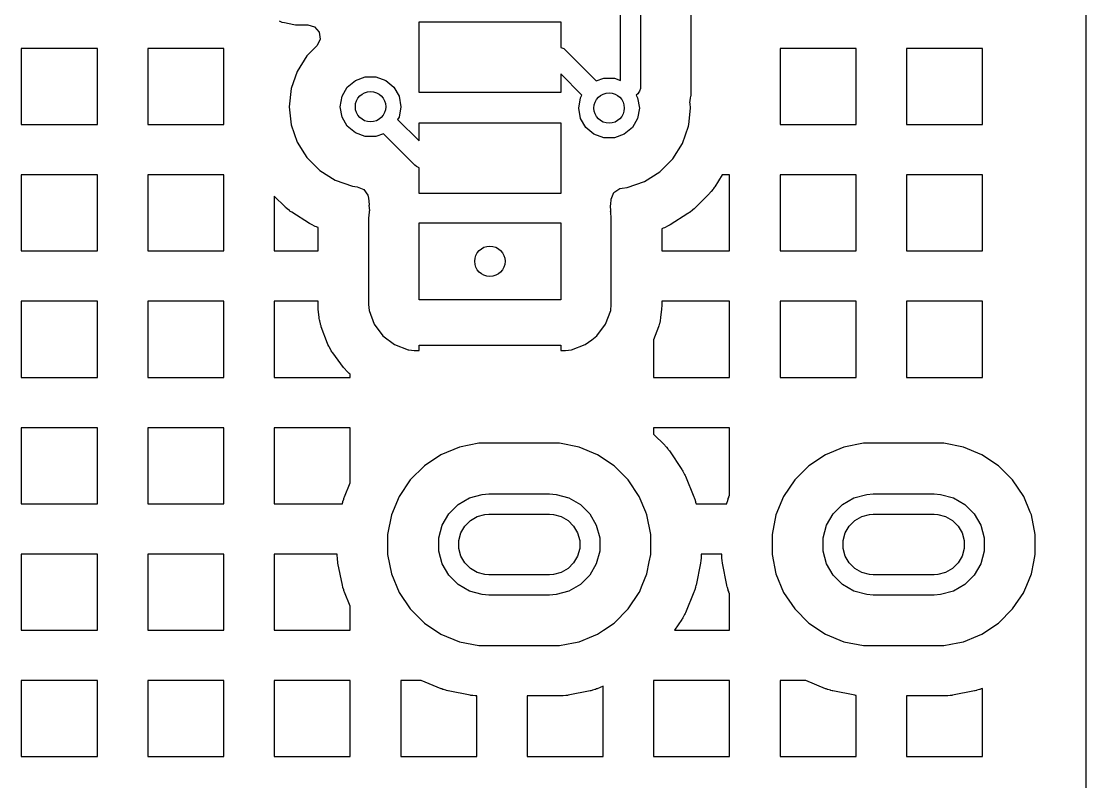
# Model space of a CAD drawing. Extents: x 2.49 to 8.57, y -5.87 to -1.87.
# Drawn here: x 8.1558 to 8.5701, y -3.8389 to -3.5429 of the extents above; entities that cross this region are included whole.
import ezdxf

# ---------------------------------------------------------------- set-up
doc = ezdxf.new("R2010")
doc.units = 0
doc.header["$MEASUREMENT"] = 0
doc.layers.add('BLACK', color=7, linetype='CONTINUOUS')

msp = doc.modelspace()

# ---------------------------------------------------------------- linework, layer by layer
at = {"layer": 'BLACK', "linetype": 'CONTINUOUS'}
for p, q in [((8.57006, -2.62723), (8.57006, -5.33301)), ((8.39685, -3.0601), (8.39685, -3.56832)), ((8.38898, -3.56588), (8.38898, -3.06173)), ((8.41656, -3.56521), (8.41656, -3.53386)), ((8.2562, -3.54273), (8.25726, -3.54317)), ((8.25726, -3.54317), (8.25726, -3.54317)), ((8.25726, -3.54317), (8.25726, -3.54317)), ((8.25726, -3.54317), (8.25831, -3.54338)), ((8.25831, -3.54338), (8.25831, -3.54338)), ((8.25831, -3.54338), (8.25832, -3.54338)), ((8.25832, -3.54338), (8.26187, -3.54408)), ((8.26187, -3.54408), (8.26258, -3.54423)), ((8.26258, -3.54423), (8.26258, -3.54423)), ((8.26258, -3.54423), (8.26729, -3.54423)), ((8.26729, -3.54423), (8.26993, -3.545)), ((8.26993, -3.545), (8.27174, -3.54708)), ((8.31063, -3.57058), (8.31063, -3.54303)), ((8.31063, -3.54303), (8.36575, -3.54303)), ((8.36575, -3.54303), (8.36575, -3.55305)), ((8.27213, -3.5498), (8.27098, -3.55231)), ((8.27174, -3.54708), (8.27213, -3.5498)), ((8.18544, -3.55347), (8.15583, -3.55347)), ((8.15583, -3.55347), (8.15583, -3.58307)), ((8.18544, -3.58307), (8.18544, -3.55347)), ((8.23465, -3.55347), (8.20505, -3.55347)), ((8.20505, -3.55347), (8.20505, -3.58307)), ((8.23465, -3.58307), (8.23465, -3.55347)), ((8.27075, -3.55256), (8.26695, -3.55636)), ((8.27098, -3.55231), (8.27075, -3.55256)), ((8.36575, -3.55305), (8.36691, -3.55353)), ((8.36691, -3.55353), (8.36751, -3.55402)), ((8.36751, -3.55402), (8.37959, -3.5661)), ((8.48071, -3.55347), (8.45111, -3.55347)), ((8.45111, -3.55347), (8.45111, -3.58307)), ((8.48071, -3.58307), (8.48071, -3.55347)), ((8.52993, -3.55347), (8.50032, -3.55347)), ((8.50032, -3.55347), (8.50032, -3.58307)), ((8.52993, -3.58307), (8.52993, -3.55347)), ((8.26695, -3.55636), (8.26317, -3.56237)), ((8.26317, -3.56237), (8.26082, -3.56908)), ((8.2827, -3.56854), (8.28584, -3.56591)), ((8.28584, -3.56591), (8.28969, -3.5645)), ((8.28969, -3.5645), (8.29379, -3.5645)), ((8.29379, -3.5645), (8.29765, -3.56591)), ((8.29765, -3.56591), (8.30079, -3.56854)), ((8.37403, -3.57167), (8.36575, -3.56339)), ((8.36575, -3.56339), (8.36575, -3.57058)), ((8.37959, -3.5661), (8.38253, -3.56503)), ((8.38253, -3.56503), (8.38663, -3.56503)), ((8.38663, -3.56503), (8.38898, -3.56588)), ((8.41656, -3.57144), (8.41656, -3.56521)), ((8.26082, -3.56908), (8.26003, -3.57613)), ((8.26082, -3.56908), (8.26082, -3.56908)), ((8.28064, -3.57209), (8.2827, -3.56854)), ((8.30079, -3.56854), (8.30284, -3.57209)), ((8.36575, -3.57058), (8.31063, -3.57058)), ((8.39619, -3.57051), (8.3957, -3.57111)), ((8.39636, -3.57009), (8.39619, -3.57051)), ((8.39677, -3.56909), (8.39636, -3.57009)), ((8.39685, -3.56832), (8.39677, -3.56909)), ((8.27993, -3.57613), (8.28064, -3.57209)), ((8.30284, -3.57209), (8.30355, -3.57613)), ((8.37277, -3.57666), (8.37348, -3.57262)), ((8.37348, -3.57262), (8.37403, -3.57167)), ((8.3957, -3.57111), (8.39513, -3.57167)), ((8.39513, -3.57167), (8.39568, -3.57262)), ((8.39568, -3.57262), (8.39639, -3.57666)), ((8.41606, -3.57459), (8.4162, -3.57278)), ((8.4161, -3.57494), (8.41606, -3.57459)), ((8.4162, -3.57278), (8.4164, -3.572)), ((8.4164, -3.572), (8.41648, -3.57171)), ((8.41648, -3.57171), (8.41656, -3.57144)), ((8.26003, -3.57613), (8.26003, -3.57613)), ((8.26003, -3.57613), (8.26082, -3.58319)), ((8.28064, -3.58017), (8.27993, -3.57613)), ((8.30355, -3.57613), (8.30284, -3.58017)), ((8.37348, -3.5807), (8.37277, -3.57666)), ((8.39639, -3.57666), (8.39568, -3.5807)), ((8.41557, -3.58307), (8.41629, -3.57666)), ((8.41629, -3.57666), (8.4161, -3.57494)), ((8.41629, -3.57666), (8.41629, -3.57666)), ((8.2827, -3.58373), (8.28064, -3.58017)), ((8.30284, -3.58017), (8.3023, -3.58112)), ((8.3023, -3.58112), (8.31063, -3.58945)), ((8.31063, -3.58945), (8.31063, -3.5824)), ((8.31063, -3.5824), (8.36575, -3.5824)), ((8.36575, -3.5824), (8.36575, -3.60995)), ((8.37553, -3.58425), (8.37348, -3.5807)), ((8.39568, -3.5807), (8.39363, -3.58425)), ((8.15583, -3.58307), (8.18544, -3.58307)), ((8.20505, -3.58307), (8.23465, -3.58307)), ((8.26082, -3.58319), (8.26082, -3.58319)), ((8.26082, -3.58319), (8.26317, -3.58989)), ((8.28584, -3.58636), (8.2827, -3.58373)), ((8.28969, -3.58777), (8.28584, -3.58636)), ((8.29674, -3.58669), (8.29379, -3.58777)), ((8.309, -3.59896), (8.29674, -3.58669)), ((8.37867, -3.58689), (8.37553, -3.58425)), ((8.38253, -3.58829), (8.37867, -3.58689)), ((8.39048, -3.58689), (8.38663, -3.58829)), ((8.39363, -3.58425), (8.39048, -3.58689)), ((8.41315, -3.59042), (8.4155, -3.58371)), ((8.4155, -3.58371), (8.41557, -3.58307)), ((8.45111, -3.58307), (8.48071, -3.58307)), ((8.50032, -3.58307), (8.52993, -3.58307)), ((8.26317, -3.58989), (8.26607, -3.5945)), ((8.29379, -3.58777), (8.28969, -3.58777)), ((8.38663, -3.58829), (8.38253, -3.58829)), ((8.40937, -3.59643), (8.41315, -3.59042)), ((8.26607, -3.5945), (8.26695, -3.59591)), ((8.26695, -3.59591), (8.27197, -3.60093)), ((8.3096, -3.59945), (8.309, -3.59896)), ((8.30983, -3.59955), (8.3096, -3.59945)), ((8.31063, -3.59988), (8.30983, -3.59955)), ((8.40435, -3.60145), (8.40937, -3.59643)), ((8.18544, -3.60268), (8.15583, -3.60268)), ((8.15583, -3.60268), (8.15583, -3.63228)), ((8.18544, -3.63228), (8.18544, -3.60268)), ((8.23465, -3.60268), (8.20505, -3.60268)), ((8.20505, -3.60268), (8.20505, -3.63228)), ((8.23465, -3.63228), (8.23465, -3.60268)), ((8.27197, -3.60093), (8.27798, -3.60471)), ((8.31063, -3.60995), (8.31063, -3.59988)), ((8.39834, -3.60523), (8.40435, -3.60145)), ((8.42861, -3.60268), (8.42568, -3.60733)), ((8.4315, -3.60268), (8.42861, -3.60268)), ((8.4315, -3.63228), (8.4315, -3.60268)), ((8.48071, -3.60268), (8.45111, -3.60268)), ((8.45111, -3.60268), (8.45111, -3.63228)), ((8.48071, -3.63228), (8.48071, -3.60268)), ((8.52993, -3.60268), (8.50032, -3.60268)), ((8.50032, -3.60268), (8.50032, -3.63228)), ((8.52993, -3.63228), (8.52993, -3.60268)), ((8.27798, -3.60471), (8.28469, -3.60705)), ((8.28469, -3.60705), (8.2866, -3.60727)), ((8.2866, -3.60727), (8.28913, -3.60833)), ((8.38873, -3.60801), (8.38973, -3.60779)), ((8.38973, -3.60779), (8.39164, -3.60758)), ((8.39164, -3.60758), (8.39834, -3.60523)), ((8.42553, -3.60756), (8.42521, -3.60801)), ((8.42568, -3.60733), (8.42553, -3.60756)), ((8.25849, -3.61518), (8.25426, -3.61095)), ((8.25426, -3.61095), (8.25426, -3.63228)), ((8.28913, -3.60833), (8.29069, -3.6106)), ((8.29069, -3.6106), (8.2909, -3.61171)), ((8.2909, -3.61171), (8.29091, -3.61171)), ((8.29091, -3.61171), (8.29118, -3.61419)), ((8.36575, -3.60995), (8.31063, -3.60995)), ((8.38542, -3.61212), (8.38648, -3.60958)), ((8.38648, -3.60958), (8.38873, -3.60801)), ((8.42363, -3.60991), (8.41783, -3.61571)), ((8.42382, -3.60971), (8.42363, -3.60991)), ((8.42418, -3.6093), (8.42382, -3.60971)), ((8.42436, -3.60909), (8.42418, -3.6093)), ((8.42505, -3.60823), (8.42436, -3.60909)), ((8.42521, -3.60801), (8.42505, -3.60823)), ((8.25869, -3.61537), (8.25849, -3.61518)), ((8.25911, -3.61574), (8.25869, -3.61537)), ((8.25931, -3.61592), (8.25911, -3.61574)), ((8.26017, -3.6166), (8.25931, -3.61592)), ((8.29125, -3.61448), (8.29113, -3.61451)), ((8.29113, -3.61451), (8.29129, -3.6167)), ((8.29118, -3.61419), (8.29125, -3.61448)), ((8.38509, -3.61463), (8.38513, -3.61448)), ((8.38525, -3.61682), (8.38509, -3.61463)), ((8.38513, -3.61448), (8.3852, -3.61419)), ((8.38513, -3.61448), (8.38513, -3.61448)), ((8.3852, -3.61419), (8.38542, -3.61212)), ((8.41763, -3.61589), (8.41722, -3.61626)), ((8.41783, -3.61571), (8.41763, -3.61589)), ((8.26039, -3.61677), (8.26017, -3.6166)), ((8.26084, -3.61709), (8.26039, -3.61677)), ((8.26107, -3.61724), (8.26084, -3.61709)), ((8.26802, -3.6216), (8.26107, -3.61724)), ((8.29118, -3.61714), (8.29093, -3.61949)), ((8.29093, -3.61949), (8.29093, -3.61949)), ((8.29093, -3.61949), (8.29093, -3.61949)), ((8.29093, -3.61949), (8.29093, -3.65318)), ((8.29125, -3.61684), (8.29118, -3.61714)), ((8.29129, -3.6167), (8.29125, -3.61684)), ((8.29125, -3.61684), (8.29125, -3.61684)), ((8.38513, -3.61684), (8.38525, -3.61682)), ((8.3852, -3.61714), (8.38513, -3.61684)), ((8.38545, -3.61949), (8.3852, -3.61714)), ((8.3852, -3.61714), (8.3852, -3.61714)), ((8.38545, -3.62365), (8.38545, -3.61949)), ((8.41525, -3.61776), (8.4083, -3.62213)), ((8.41548, -3.61761), (8.41525, -3.61776)), ((8.41593, -3.61729), (8.41548, -3.61761)), ((8.41615, -3.61713), (8.41593, -3.61729)), ((8.41701, -3.61644), (8.41615, -3.61713)), ((8.41722, -3.61626), (8.41701, -3.61644)), ((8.26825, -3.62174), (8.26802, -3.6216)), ((8.26874, -3.62201), (8.26825, -3.62174)), ((8.26898, -3.62213), (8.26874, -3.62201)), ((8.26997, -3.62261), (8.26898, -3.62213)), ((8.27022, -3.62272), (8.26997, -3.62261)), ((8.27073, -3.62293), (8.27022, -3.62272)), ((8.27099, -3.62303), (8.27073, -3.62293)), ((8.27132, -3.62315), (8.27099, -3.62303)), ((8.27132, -3.63228), (8.27132, -3.62315)), ((8.31063, -3.65129), (8.31063, -3.62137)), ((8.31063, -3.62137), (8.36575, -3.62137)), ((8.36575, -3.62137), (8.36575, -3.65129)), ((8.38545, -3.65318), (8.38545, -3.62365)), ((8.40533, -3.62356), (8.40506, -3.62365)), ((8.40506, -3.62365), (8.40506, -3.63228)), ((8.40559, -3.62346), (8.40533, -3.62356)), ((8.4061, -3.62325), (8.40559, -3.62346)), ((8.40635, -3.62314), (8.4061, -3.62325)), ((8.40734, -3.62266), (8.40635, -3.62314)), ((8.40759, -3.62253), (8.40734, -3.62266)), ((8.40807, -3.62226), (8.40759, -3.62253)), ((8.4083, -3.62213), (8.40807, -3.62226)), ((8.15583, -3.63228), (8.18544, -3.63228)), ((8.20505, -3.63228), (8.23465, -3.63228)), ((8.25426, -3.63228), (8.27132, -3.63228)), ((8.40506, -3.63228), (8.4315, -3.63228)), ((8.45111, -3.63228), (8.48071, -3.63228)), ((8.50032, -3.63228), (8.52993, -3.63228)), ((8.18544, -3.65189), (8.15583, -3.65189)), ((8.15583, -3.65189), (8.15583, -3.6815)), ((8.18544, -3.6815), (8.18544, -3.65189)), ((8.23465, -3.65189), (8.20505, -3.65189)), ((8.20505, -3.65189), (8.20505, -3.6815)), ((8.23465, -3.6815), (8.23465, -3.65189)), ((8.27132, -3.65189), (8.25426, -3.65189)), ((8.25426, -3.65189), (8.25426, -3.6815)), ((8.27132, -3.65344), (8.27132, -3.65189)), ((8.27132, -3.65357), (8.27132, -3.65344)), ((8.29093, -3.65318), (8.29093, -3.65318)), ((8.29093, -3.65318), (8.29118, -3.65552)), ((8.36575, -3.65129), (8.31063, -3.65129)), ((8.3852, -3.65552), (8.38545, -3.65318)), ((8.4315, -3.65189), (8.40506, -3.65189)), ((8.40506, -3.65189), (8.40506, -3.65344)), ((8.40506, -3.65344), (8.40506, -3.65357)), ((8.4315, -3.6815), (8.4315, -3.65189)), ((8.48071, -3.65189), (8.45111, -3.65189)), ((8.45111, -3.65189), (8.45111, -3.6815)), ((8.48071, -3.6815), (8.48071, -3.65189)), ((8.52993, -3.65189), (8.50032, -3.65189)), ((8.50032, -3.65189), (8.50032, -3.6815)), ((8.52993, -3.6815), (8.52993, -3.65189)), ((8.27133, -3.65383), (8.27132, -3.65357)), ((8.27133, -3.65396), (8.27133, -3.65383)), ((8.27136, -3.65449), (8.27133, -3.65396)), ((8.27137, -3.65462), (8.27136, -3.65449)), ((8.27139, -3.65488), (8.27137, -3.65462)), ((8.2714, -3.65501), (8.27139, -3.65488)), ((8.27175, -3.65823), (8.2714, -3.65501)), ((8.29118, -3.65552), (8.29316, -3.66083)), ((8.38322, -3.66083), (8.3852, -3.65552)), ((8.40497, -3.65501), (8.40463, -3.65823)), ((8.40499, -3.65488), (8.40497, -3.65501)), ((8.40501, -3.65462), (8.40499, -3.65488)), ((8.40502, -3.65449), (8.40501, -3.65462)), ((8.40504, -3.65397), (8.40502, -3.65449)), ((8.40505, -3.65384), (8.40504, -3.65397)), ((8.40506, -3.65357), (8.40505, -3.65384)), ((8.27179, -3.65853), (8.27175, -3.65823)), ((8.27189, -3.65914), (8.27179, -3.65853)), ((8.27196, -3.65944), (8.27189, -3.65914)), ((8.27224, -3.66063), (8.27196, -3.65944)), ((8.27232, -3.66092), (8.27224, -3.66063)), ((8.2725, -3.66151), (8.27232, -3.66092)), ((8.27259, -3.6618), (8.2725, -3.66151)), ((8.29316, -3.66083), (8.29316, -3.66083)), ((8.29316, -3.66083), (8.29655, -3.66537)), ((8.37982, -3.66537), (8.38322, -3.66083)), ((8.40388, -3.66151), (8.40378, -3.6618)), ((8.40406, -3.66092), (8.40388, -3.66151)), ((8.40414, -3.66063), (8.40406, -3.66092)), ((8.40442, -3.65944), (8.40414, -3.66063)), ((8.40448, -3.65914), (8.40442, -3.65944)), ((8.40459, -3.65853), (8.40448, -3.65914)), ((8.40463, -3.65823), (8.40459, -3.65853)), ((8.27503, -3.66834), (8.27259, -3.6618)), ((8.29655, -3.66537), (8.29655, -3.66537)), ((8.29655, -3.66537), (8.30109, -3.66877)), ((8.37783, -3.66687), (8.37982, -3.66537)), ((8.40378, -3.6618), (8.4019, -3.66687)), ((8.27517, -3.66866), (8.27503, -3.66834)), ((8.27546, -3.6693), (8.27517, -3.66866)), ((8.27561, -3.66962), (8.27546, -3.6693)), ((8.27629, -3.67085), (8.27561, -3.66962)), ((8.30109, -3.66877), (8.30109, -3.66877)), ((8.30109, -3.66877), (8.3064, -3.67075)), ((8.31063, -3.671), (8.31063, -3.66901)), ((8.31063, -3.66901), (8.36575, -3.66901)), ((8.36575, -3.66901), (8.36575, -3.671)), ((8.36998, -3.67075), (8.37529, -3.66877)), ((8.37529, -3.66877), (8.37783, -3.66687)), ((8.4019, -3.66687), (8.4019, -3.6815)), ((8.27646, -3.67114), (8.27629, -3.67085)), ((8.27684, -3.67174), (8.27646, -3.67114)), ((8.27704, -3.67202), (8.27684, -3.67174)), ((8.28128, -3.67768), (8.27704, -3.67202)), ((8.3064, -3.67075), (8.3064, -3.67075)), ((8.3064, -3.67075), (8.30665, -3.67077)), ((8.30665, -3.67077), (8.30875, -3.671)), ((8.30875, -3.671), (8.31063, -3.671)), ((8.36575, -3.671), (8.36763, -3.671)), ((8.36763, -3.671), (8.36998, -3.67075)), ((8.2815, -3.67795), (8.28128, -3.67768)), ((8.28196, -3.67848), (8.2815, -3.67795)), ((8.15583, -3.6815), (8.18544, -3.6815)), ((8.20505, -3.6815), (8.23465, -3.6815)), ((8.25426, -3.6815), (8.28386, -3.6815)), ((8.28219, -3.67874), (8.28196, -3.67848)), ((8.28318, -3.67973), (8.28219, -3.67874)), ((8.28344, -3.67997), (8.28318, -3.67973)), ((8.28386, -3.68033), (8.28344, -3.67997)), ((8.28386, -3.6815), (8.28386, -3.68033)), ((8.4019, -3.6815), (8.4315, -3.6815)), ((8.45111, -3.6815), (8.48071, -3.6815)), ((8.50032, -3.6815), (8.52993, -3.6815)), ((8.18544, -3.7011), (8.15583, -3.7011)), ((8.15583, -3.7011), (8.15583, -3.73071)), ((8.18544, -3.73071), (8.18544, -3.7011)), ((8.23465, -3.7011), (8.20505, -3.7011)), ((8.20505, -3.7011), (8.20505, -3.73071)), ((8.23465, -3.73071), (8.23465, -3.7011)), ((8.28386, -3.7011), (8.25426, -3.7011)), ((8.25426, -3.7011), (8.25426, -3.73071)), ((8.28386, -3.70361), (8.28386, -3.7011)), ((8.4315, -3.7011), (8.4019, -3.7011)), ((8.4019, -3.7011), (8.4019, -3.70361)), ((8.4315, -3.72736), (8.4315, -3.7011)), ((8.28386, -3.72261), (8.28386, -3.70361)), ((8.33392, -3.70718), (8.32631, -3.70869)), ((8.3653, -3.70718), (8.33392, -3.70718)), ((8.33392, -3.70718), (8.33392, -3.70718)), ((8.37291, -3.70869), (8.3653, -3.70718)), ((8.3653, -3.70718), (8.3653, -3.70718)), ((8.4019, -3.70361), (8.40622, -3.70794)), ((8.48352, -3.70718), (8.47591, -3.70869)), ((8.5149, -3.70718), (8.48352, -3.70718)), ((8.48352, -3.70718), (8.48352, -3.70718)), ((8.52251, -3.70869), (8.5149, -3.70718)), ((8.5149, -3.70718), (8.5149, -3.70718)), ((8.32631, -3.70869), (8.31914, -3.71166)), ((8.32631, -3.70869), (8.32631, -3.70869)), ((8.38008, -3.71166), (8.37291, -3.70869)), ((8.37291, -3.70869), (8.37291, -3.70869)), ((8.40622, -3.70794), (8.40638, -3.70811)), ((8.40638, -3.70811), (8.40671, -3.70847)), ((8.40671, -3.70847), (8.40686, -3.70865)), ((8.40686, -3.70865), (8.40747, -3.70939)), ((8.40747, -3.70939), (8.40762, -3.70958)), ((8.40762, -3.70958), (8.40791, -3.70997)), ((8.40791, -3.70997), (8.40805, -3.71017)), ((8.40805, -3.71017), (8.41289, -3.71742)), ((8.47591, -3.70869), (8.46874, -3.71166)), ((8.47591, -3.70869), (8.47591, -3.70869)), ((8.52968, -3.71166), (8.52251, -3.70869)), ((8.52251, -3.70869), (8.52251, -3.70869)), ((8.31914, -3.71166), (8.31269, -3.71597)), ((8.31914, -3.71166), (8.31914, -3.71166)), ((8.38653, -3.71597), (8.38008, -3.71166)), ((8.38008, -3.71166), (8.38008, -3.71166)), ((8.46874, -3.71166), (8.46229, -3.71597)), ((8.46874, -3.71166), (8.46874, -3.71166)), ((8.53613, -3.71597), (8.52968, -3.71166)), ((8.52968, -3.71166), (8.52968, -3.71166)), ((8.31269, -3.71597), (8.3072, -3.72146)), ((8.31269, -3.71597), (8.31269, -3.71597)), ((8.39201, -3.72146), (8.38653, -3.71597)), ((8.38653, -3.71597), (8.38653, -3.71597)), ((8.41289, -3.71742), (8.41302, -3.71762)), ((8.41302, -3.71762), (8.41327, -3.71804)), ((8.41327, -3.71804), (8.41339, -3.71824)), ((8.41339, -3.71824), (8.41384, -3.71909)), ((8.41384, -3.71909), (8.41395, -3.71931)), ((8.41395, -3.71931), (8.41416, -3.71974)), ((8.41416, -3.71974), (8.41425, -3.71996)), ((8.46229, -3.71597), (8.45681, -3.72146)), ((8.46229, -3.71597), (8.46229, -3.71597)), ((8.54162, -3.72146), (8.53613, -3.71597)), ((8.53613, -3.71597), (8.53613, -3.71597)), ((8.28162, -3.72802), (8.28386, -3.72261)), ((8.3072, -3.72146), (8.30289, -3.72791)), ((8.3072, -3.72146), (8.3072, -3.72146)), ((8.39632, -3.72791), (8.39201, -3.72146)), ((8.39201, -3.72146), (8.39201, -3.72146)), ((8.41425, -3.71996), (8.41759, -3.72802)), ((8.45681, -3.72146), (8.45249, -3.72791)), ((8.45681, -3.72146), (8.45681, -3.72146)), ((8.54593, -3.72791), (8.54162, -3.72146)), ((8.54162, -3.72146), (8.54162, -3.72146)), ((8.28153, -3.72824), (8.28162, -3.72802)), ((8.30289, -3.72791), (8.29992, -3.73508)), ((8.30289, -3.72791), (8.30289, -3.72791)), ((8.33026, -3.72838), (8.33523, -3.72705)), ((8.33523, -3.72705), (8.3378, -3.72688)), ((8.3378, -3.72688), (8.36142, -3.72688)), ((8.36142, -3.72688), (8.36399, -3.72705)), ((8.36399, -3.72705), (8.36895, -3.72838)), ((8.39883, -3.73396), (8.39632, -3.72791)), ((8.39632, -3.72791), (8.39632, -3.72791)), ((8.41759, -3.72802), (8.41768, -3.72824)), ((8.43114, -3.72824), (8.43123, -3.72802)), ((8.43123, -3.72802), (8.4315, -3.72736)), ((8.45249, -3.72791), (8.44953, -3.73508)), ((8.45249, -3.72791), (8.45249, -3.72791)), ((8.47987, -3.72838), (8.48483, -3.72705)), ((8.48483, -3.72705), (8.4874, -3.72688)), ((8.4874, -3.72688), (8.51102, -3.72688)), ((8.51102, -3.72688), (8.51359, -3.72705)), ((8.51359, -3.72705), (8.51856, -3.72838)), ((8.54843, -3.73396), (8.54593, -3.72791)), ((8.54593, -3.72791), (8.54593, -3.72791)), ((8.15583, -3.73071), (8.18544, -3.73071)), ((8.20505, -3.73071), (8.23465, -3.73071)), ((8.25426, -3.73071), (8.2808, -3.73071)), ((8.2808, -3.73071), (8.28084, -3.73055)), ((8.28084, -3.73055), (8.28095, -3.73008)), ((8.28095, -3.73008), (8.28102, -3.72985)), ((8.28102, -3.72985), (8.2813, -3.72893)), ((8.2813, -3.72893), (8.28137, -3.7287)), ((8.28137, -3.7287), (8.28153, -3.72824)), ((8.32218, -3.73459), (8.32581, -3.73095)), ((8.32581, -3.73095), (8.33026, -3.72838)), ((8.36895, -3.72838), (8.3734, -3.73095)), ((8.3734, -3.73095), (8.37703, -3.73459)), ((8.41768, -3.72824), (8.41784, -3.7287)), ((8.41784, -3.7287), (8.41792, -3.72893)), ((8.41792, -3.72893), (8.4182, -3.72985)), ((8.4182, -3.72985), (8.41826, -3.73008)), ((8.41826, -3.73008), (8.41838, -3.73055)), ((8.41838, -3.73055), (8.41841, -3.73071)), ((8.41841, -3.73071), (8.43041, -3.73071)), ((8.43041, -3.73071), (8.43044, -3.73055)), ((8.43044, -3.73055), (8.43056, -3.73008)), ((8.43056, -3.73008), (8.43062, -3.72985)), ((8.43062, -3.72985), (8.4309, -3.72893)), ((8.4309, -3.72893), (8.43098, -3.7287)), ((8.43098, -3.7287), (8.43114, -3.72824)), ((8.47178, -3.73459), (8.47542, -3.73095)), ((8.47542, -3.73095), (8.47987, -3.72838)), ((8.51856, -3.72838), (8.52301, -3.73095)), ((8.52301, -3.73095), (8.52664, -3.73459)), ((8.29992, -3.73508), (8.29841, -3.74269)), ((8.29992, -3.73508), (8.29992, -3.73508)), ((8.31961, -3.73904), (8.32218, -3.73459)), ((8.33061, -3.7372), (8.33328, -3.73566)), ((8.33328, -3.73566), (8.33625, -3.73486)), ((8.33625, -3.73486), (8.3378, -3.73476)), ((8.3378, -3.73476), (8.36142, -3.73476)), ((8.36142, -3.73476), (8.36296, -3.73486)), ((8.36296, -3.73486), (8.36594, -3.73566)), ((8.36594, -3.73566), (8.36861, -3.7372)), ((8.37703, -3.73459), (8.3796, -3.73904)), ((8.39929, -3.73508), (8.39883, -3.73396)), ((8.40081, -3.74269), (8.39929, -3.73508)), ((8.39929, -3.73508), (8.39929, -3.73508)), ((8.39929, -3.73508), (8.39929, -3.73508)), ((8.44953, -3.73508), (8.44801, -3.74269)), ((8.44953, -3.73508), (8.44953, -3.73508)), ((8.46921, -3.73904), (8.47178, -3.73459)), ((8.48021, -3.7372), (8.48288, -3.73566)), ((8.48288, -3.73566), (8.48586, -3.73486)), ((8.48586, -3.73486), (8.4874, -3.73476)), ((8.4874, -3.73476), (8.51102, -3.73476)), ((8.51102, -3.73476), (8.51257, -3.73486)), ((8.51257, -3.73486), (8.51554, -3.73566)), ((8.51554, -3.73566), (8.51821, -3.7372)), ((8.52664, -3.73459), (8.52921, -3.73904)), ((8.5489, -3.73508), (8.54843, -3.73396)), ((8.55041, -3.74269), (8.5489, -3.73508)), ((8.5489, -3.73508), (8.5489, -3.73508)), ((8.5489, -3.73508), (8.5489, -3.73508)), ((8.31828, -3.744), (8.31961, -3.73904)), ((8.32688, -3.74205), (8.32842, -3.73938)), ((8.32842, -3.73938), (8.33061, -3.7372)), ((8.36861, -3.7372), (8.37079, -3.73938)), ((8.37079, -3.73938), (8.37233, -3.74205)), ((8.3796, -3.73904), (8.38093, -3.744)), ((8.46788, -3.744), (8.46921, -3.73904)), ((8.47649, -3.74205), (8.47803, -3.73938)), ((8.47803, -3.73938), (8.48021, -3.7372)), ((8.51821, -3.7372), (8.52039, -3.73938)), ((8.52039, -3.73938), (8.52194, -3.74205)), ((8.52921, -3.73904), (8.53054, -3.744)), ((8.29841, -3.74269), (8.29841, -3.74269)), ((8.29841, -3.74269), (8.29841, -3.75045)), ((8.31828, -3.74914), (8.31828, -3.744)), ((8.32609, -3.74503), (8.32688, -3.74205)), ((8.37233, -3.74205), (8.37313, -3.74503)), ((8.38093, -3.744), (8.38093, -3.74914)), ((8.40081, -3.75045), (8.40081, -3.74269)), ((8.44801, -3.74269), (8.44801, -3.74269)), ((8.44801, -3.74269), (8.44801, -3.75045)), ((8.46788, -3.74914), (8.46788, -3.744)), ((8.47569, -3.74503), (8.47649, -3.74205)), ((8.52194, -3.74205), (8.52273, -3.74503)), ((8.53054, -3.744), (8.53054, -3.74914)), ((8.55041, -3.75045), (8.55041, -3.74269)), ((8.32609, -3.74811), (8.32609, -3.74503)), ((8.32688, -3.75109), (8.32609, -3.74811)), ((8.37313, -3.74811), (8.37233, -3.75109)), ((8.37313, -3.74503), (8.37313, -3.74811)), ((8.47569, -3.74811), (8.47569, -3.74503)), ((8.47649, -3.75109), (8.47569, -3.74811)), ((8.52273, -3.74811), (8.52194, -3.75109)), ((8.52273, -3.74503), (8.52273, -3.74811)), ((8.18544, -3.75032), (8.15583, -3.75032)), ((8.15583, -3.75032), (8.15583, -3.77992)), ((8.18544, -3.77992), (8.18544, -3.75032)), ((8.23465, -3.75032), (8.20505, -3.75032)), ((8.20505, -3.75032), (8.20505, -3.77992)), ((8.23465, -3.77992), (8.23465, -3.75032)), ((8.2788, -3.75032), (8.25426, -3.75032)), ((8.25426, -3.75032), (8.25426, -3.77992)), ((8.2788, -3.75045), (8.2788, -3.75032)), ((8.2788, -3.75093), (8.2788, -3.75045)), ((8.27881, -3.75117), (8.2788, -3.75093)), ((8.27883, -3.75165), (8.27881, -3.75117)), ((8.27885, -3.75189), (8.27883, -3.75165)), ((8.27894, -3.75285), (8.27885, -3.75189)), ((8.27897, -3.75309), (8.27894, -3.75285)), ((8.29841, -3.75045), (8.29841, -3.75045)), ((8.29841, -3.75045), (8.29841, -3.75045)), ((8.29841, -3.75045), (8.29992, -3.75806)), ((8.31961, -3.7541), (8.31828, -3.74914)), ((8.32842, -3.75376), (8.32688, -3.75109)), ((8.37233, -3.75109), (8.37079, -3.75376)), ((8.38093, -3.74914), (8.3796, -3.7541)), ((8.40024, -3.75328), (8.40081, -3.75045)), ((8.42027, -3.75285), (8.42024, -3.75309)), ((8.42037, -3.75189), (8.42027, -3.75285)), ((8.42038, -3.75165), (8.42037, -3.75189)), ((8.42041, -3.75117), (8.42038, -3.75165)), ((8.42841, -3.75032), (8.42041, -3.75032)), ((8.42041, -3.75032), (8.42041, -3.75093)), ((8.42041, -3.75093), (8.42041, -3.75117)), ((8.42841, -3.75045), (8.42841, -3.75032)), ((8.42841, -3.75093), (8.42841, -3.75045)), ((8.42841, -3.75117), (8.42841, -3.75093)), ((8.42844, -3.75165), (8.42841, -3.75117)), ((8.42845, -3.75189), (8.42844, -3.75165)), ((8.42855, -3.75285), (8.42845, -3.75189)), ((8.42858, -3.75309), (8.42855, -3.75285)), ((8.44801, -3.75045), (8.44801, -3.75045)), ((8.44801, -3.75045), (8.44801, -3.75045)), ((8.44801, -3.75045), (8.44953, -3.75806)), ((8.46921, -3.7541), (8.46788, -3.74914)), ((8.47803, -3.75376), (8.47649, -3.75109)), ((8.52194, -3.75109), (8.52039, -3.75376)), ((8.53054, -3.74914), (8.52921, -3.7541)), ((8.54985, -3.75328), (8.55041, -3.75045)), ((8.27904, -3.75356), (8.27897, -3.75309)), ((8.27908, -3.7538), (8.27904, -3.75356)), ((8.28078, -3.76236), (8.27908, -3.7538)), ((8.32218, -3.75855), (8.31961, -3.7541)), ((8.33061, -3.75594), (8.32842, -3.75376)), ((8.33328, -3.75748), (8.33061, -3.75594)), ((8.36861, -3.75594), (8.36594, -3.75748)), ((8.37079, -3.75376), (8.36861, -3.75594)), ((8.3796, -3.7541), (8.37703, -3.75855)), ((8.39929, -3.75806), (8.40024, -3.75328)), ((8.42013, -3.7538), (8.41843, -3.76236)), ((8.42017, -3.75356), (8.42013, -3.7538)), ((8.42024, -3.75309), (8.42017, -3.75356)), ((8.42865, -3.75356), (8.42858, -3.75309)), ((8.42869, -3.7538), (8.42865, -3.75356)), ((8.43039, -3.76236), (8.42869, -3.7538)), ((8.47178, -3.75855), (8.46921, -3.7541)), ((8.48021, -3.75594), (8.47803, -3.75376)), ((8.48288, -3.75748), (8.48021, -3.75594)), ((8.51821, -3.75594), (8.51554, -3.75748)), ((8.52039, -3.75376), (8.51821, -3.75594)), ((8.52921, -3.7541), (8.52664, -3.75855)), ((8.5489, -3.75806), (8.54985, -3.75328)), ((8.29992, -3.75806), (8.29992, -3.75806)), ((8.29992, -3.75806), (8.30289, -3.76523)), ((8.32581, -3.76219), (8.32218, -3.75855)), ((8.33625, -3.75828), (8.33328, -3.75748)), ((8.3378, -3.75838), (8.33625, -3.75828)), ((8.36142, -3.75838), (8.3378, -3.75838)), ((8.36296, -3.75828), (8.36142, -3.75838)), ((8.36594, -3.75748), (8.36296, -3.75828)), ((8.37703, -3.75855), (8.3734, -3.76219)), ((8.39751, -3.76236), (8.39929, -3.75806)), ((8.44953, -3.75806), (8.44953, -3.75806)), ((8.44953, -3.75806), (8.45249, -3.76523)), ((8.47542, -3.76219), (8.47178, -3.75855)), ((8.48586, -3.75828), (8.48288, -3.75748)), ((8.4874, -3.75838), (8.48586, -3.75828)), ((8.51102, -3.75838), (8.4874, -3.75838)), ((8.51257, -3.75828), (8.51102, -3.75838)), ((8.51554, -3.75748), (8.51257, -3.75828)), ((8.52664, -3.75855), (8.52301, -3.76219)), ((8.54712, -3.76236), (8.5489, -3.75806)), ((8.28084, -3.76259), (8.28078, -3.76236)), ((8.28095, -3.76306), (8.28084, -3.76259)), ((8.28102, -3.76329), (8.28095, -3.76306)), ((8.2813, -3.76421), (8.28102, -3.76329)), ((8.28137, -3.76444), (8.2813, -3.76421)), ((8.28153, -3.76489), (8.28137, -3.76444)), ((8.28162, -3.76512), (8.28153, -3.76489)), ((8.28386, -3.77053), (8.28162, -3.76512)), ((8.30289, -3.76523), (8.30289, -3.76523)), ((8.30289, -3.76523), (8.3072, -3.77168)), ((8.33026, -3.76476), (8.32581, -3.76219)), ((8.33523, -3.76609), (8.33026, -3.76476)), ((8.36895, -3.76476), (8.36399, -3.76609)), ((8.3734, -3.76219), (8.36895, -3.76476)), ((8.39201, -3.77168), (8.39632, -3.76523)), ((8.39632, -3.76523), (8.39637, -3.76512)), ((8.39637, -3.76512), (8.39751, -3.76236)), ((8.41759, -3.76512), (8.41425, -3.77317)), ((8.41768, -3.76489), (8.41759, -3.76512)), ((8.41784, -3.76444), (8.41768, -3.76489)), ((8.41792, -3.76421), (8.41784, -3.76444)), ((8.4182, -3.76329), (8.41792, -3.76421)), ((8.41826, -3.76306), (8.4182, -3.76329)), ((8.41838, -3.76259), (8.41826, -3.76306)), ((8.41843, -3.76236), (8.41838, -3.76259)), ((8.43044, -3.76259), (8.43039, -3.76236)), ((8.43056, -3.76306), (8.43044, -3.76259)), ((8.43062, -3.76329), (8.43056, -3.76306)), ((8.4309, -3.76421), (8.43062, -3.76329)), ((8.43098, -3.76444), (8.4309, -3.76421)), ((8.43114, -3.76489), (8.43098, -3.76444)), ((8.43123, -3.76512), (8.43114, -3.76489)), ((8.4315, -3.76578), (8.43123, -3.76512)), ((8.45249, -3.76523), (8.45249, -3.76523)), ((8.45249, -3.76523), (8.45681, -3.77168)), ((8.47987, -3.76476), (8.47542, -3.76219)), ((8.48483, -3.76609), (8.47987, -3.76476)), ((8.51856, -3.76476), (8.51359, -3.76609)), ((8.52301, -3.76219), (8.51856, -3.76476)), ((8.54162, -3.77168), (8.54593, -3.76523)), ((8.54593, -3.76523), (8.54597, -3.76512)), ((8.54597, -3.76512), (8.54712, -3.76236)), ((8.3378, -3.76625), (8.33523, -3.76609)), ((8.36142, -3.76625), (8.3378, -3.76625)), ((8.36399, -3.76609), (8.36142, -3.76625)), ((8.4315, -3.77992), (8.4315, -3.76578)), ((8.4874, -3.76625), (8.48483, -3.76609)), ((8.51102, -3.76625), (8.4874, -3.76625)), ((8.51359, -3.76609), (8.51102, -3.76625)), ((8.28386, -3.77992), (8.28386, -3.77053)), ((8.3072, -3.77168), (8.3072, -3.77168)), ((8.3072, -3.77168), (8.31269, -3.77716)), ((8.38653, -3.77716), (8.39201, -3.77168)), ((8.41416, -3.77339), (8.41395, -3.77383)), ((8.41425, -3.77317), (8.41416, -3.77339)), ((8.45681, -3.77168), (8.45681, -3.77168)), ((8.45681, -3.77168), (8.46229, -3.77716)), ((8.53613, -3.77716), (8.54162, -3.77168)), ((8.31269, -3.77716), (8.31269, -3.77716)), ((8.31269, -3.77716), (8.31914, -3.78148)), ((8.3824, -3.77992), (8.38653, -3.77716)), ((8.41289, -3.77572), (8.41009, -3.77992)), ((8.41302, -3.77552), (8.41289, -3.77572)), ((8.41327, -3.7751), (8.41302, -3.77552)), ((8.41339, -3.77489), (8.41327, -3.7751)), ((8.41384, -3.77404), (8.41339, -3.77489)), ((8.41395, -3.77383), (8.41384, -3.77404)), ((8.46229, -3.77716), (8.46229, -3.77716)), ((8.46229, -3.77716), (8.46874, -3.78148)), ((8.52968, -3.78148), (8.53613, -3.77716)), ((8.15583, -3.77992), (8.18544, -3.77992)), ((8.20505, -3.77992), (8.23465, -3.77992)), ((8.25426, -3.77992), (8.28386, -3.77992)), ((8.31914, -3.78148), (8.31914, -3.78148)), ((8.31914, -3.78148), (8.32631, -3.78444)), ((8.37845, -3.78215), (8.38008, -3.78148)), ((8.38008, -3.78148), (8.3824, -3.77992)), ((8.38008, -3.78148), (8.38008, -3.78148)), ((8.38008, -3.78148), (8.38008, -3.78148)), ((8.41009, -3.77992), (8.4315, -3.77992)), ((8.46874, -3.78148), (8.46874, -3.78148)), ((8.46874, -3.78148), (8.47591, -3.78444)), ((8.52806, -3.78215), (8.52968, -3.78148)), ((8.52968, -3.78148), (8.52968, -3.78148)), ((8.52968, -3.78148), (8.52968, -3.78148)), ((8.32631, -3.78444), (8.32631, -3.78444)), ((8.32631, -3.78444), (8.32631, -3.78444)), ((8.32631, -3.78444), (8.32631, -3.78444)), ((8.32631, -3.78444), (8.33392, -3.78596)), ((8.33392, -3.78596), (8.33392, -3.78596)), ((8.33392, -3.78596), (8.3653, -3.78596)), ((8.3653, -3.78596), (8.37073, -3.78488)), ((8.37073, -3.78488), (8.37291, -3.78444)), ((8.37291, -3.78444), (8.37845, -3.78215)), ((8.47591, -3.78444), (8.47591, -3.78444)), ((8.47591, -3.78444), (8.47591, -3.78444)), ((8.47591, -3.78444), (8.47591, -3.78444)), ((8.47591, -3.78444), (8.48352, -3.78596)), ((8.48352, -3.78596), (8.48352, -3.78596)), ((8.48352, -3.78596), (8.5149, -3.78596)), ((8.5149, -3.78596), (8.52034, -3.78488)), ((8.52034, -3.78488), (8.52251, -3.78444)), ((8.52251, -3.78444), (8.52806, -3.78215)), ((8.18544, -3.79953), (8.15583, -3.79953)), ((8.15583, -3.79953), (8.15583, -3.82913)), ((8.18544, -3.82913), (8.18544, -3.79953)), ((8.23465, -3.79953), (8.20505, -3.79953)), ((8.20505, -3.79953), (8.20505, -3.82913)), ((8.23465, -3.82913), (8.23465, -3.79953)), ((8.28386, -3.79953), (8.25426, -3.79953)), ((8.25426, -3.79953), (8.25426, -3.82913)), ((8.28386, -3.82913), (8.28386, -3.79953)), ((8.31149, -3.79953), (8.30347, -3.79953)), ((8.30347, -3.79953), (8.30347, -3.82913)), ((8.31925, -3.80274), (8.31149, -3.79953)), ((8.38229, -3.80178), (8.37997, -3.80274)), ((8.38229, -3.82913), (8.38229, -3.80178)), ((8.4315, -3.79953), (8.4019, -3.79953)), ((8.4019, -3.79953), (8.4019, -3.82913)), ((8.4315, -3.82913), (8.4315, -3.79953)), ((8.46109, -3.79953), (8.45111, -3.79953)), ((8.45111, -3.79953), (8.45111, -3.82913)), ((8.46885, -3.80274), (8.46109, -3.79953)), ((8.52993, -3.8026), (8.52957, -3.80274)), ((8.52993, -3.82913), (8.52993, -3.8026)), ((8.31947, -3.80283), (8.31925, -3.80274)), ((8.31993, -3.80299), (8.31947, -3.80283)), ((8.32015, -3.80307), (8.31993, -3.80299)), ((8.32107, -3.80335), (8.32015, -3.80307)), ((8.32131, -3.80341), (8.32107, -3.80335)), ((8.32177, -3.80353), (8.32131, -3.80341)), ((8.32201, -3.80358), (8.32177, -3.80353)), ((8.33056, -3.80528), (8.32201, -3.80358)), ((8.3308, -3.80532), (8.33056, -3.80528)), ((8.33128, -3.80539), (8.3308, -3.80532)), ((8.33151, -3.80542), (8.33128, -3.80539)), ((8.33247, -3.80552), (8.33151, -3.80542)), ((8.33271, -3.80554), (8.33247, -3.80552)), ((8.33308, -3.80555), (8.33271, -3.80554)), ((8.33308, -3.80556), (8.33308, -3.80555)), ((8.33308, -3.82913), (8.33308, -3.80556)), ((8.36578, -3.80556), (8.35268, -3.80556)), ((8.35268, -3.80556), (8.35268, -3.82913)), ((8.36602, -3.80556), (8.36578, -3.80556)), ((8.3665, -3.80554), (8.36602, -3.80556)), ((8.36674, -3.80552), (8.3665, -3.80554)), ((8.3677, -3.80542), (8.36674, -3.80552)), ((8.36794, -3.80539), (8.3677, -3.80542)), ((8.36841, -3.80532), (8.36794, -3.80539)), ((8.36865, -3.80528), (8.36841, -3.80532)), ((8.3772, -3.80358), (8.36865, -3.80528)), ((8.37744, -3.80353), (8.3772, -3.80358)), ((8.37791, -3.80341), (8.37744, -3.80353)), ((8.37814, -3.80335), (8.37791, -3.80341)), ((8.37906, -3.80307), (8.37814, -3.80335)), ((8.37929, -3.80299), (8.37906, -3.80307)), ((8.37974, -3.80283), (8.37929, -3.80299)), ((8.37997, -3.80274), (8.37974, -3.80283)), ((8.46908, -3.80283), (8.46885, -3.80274)), ((8.46953, -3.80299), (8.46908, -3.80283)), ((8.46976, -3.80307), (8.46953, -3.80299)), ((8.47068, -3.80335), (8.46976, -3.80307)), ((8.47091, -3.80341), (8.47068, -3.80335)), ((8.47138, -3.80353), (8.47091, -3.80341)), ((8.47161, -3.80358), (8.47138, -3.80353)), ((8.48017, -3.80528), (8.47161, -3.80358)), ((8.48041, -3.80532), (8.48017, -3.80528)), ((8.48071, -3.80537), (8.48041, -3.80532)), ((8.48071, -3.80556), (8.48071, -3.80537)), ((8.48071, -3.82913), (8.48071, -3.80556)), ((8.51538, -3.80556), (8.50032, -3.80556)), ((8.50032, -3.80556), (8.50032, -3.82913)), ((8.51562, -3.80556), (8.51538, -3.80556)), ((8.51611, -3.80554), (8.51562, -3.80556)), ((8.51635, -3.80552), (8.51611, -3.80554)), ((8.5173, -3.80542), (8.51635, -3.80552)), ((8.51754, -3.80539), (8.5173, -3.80542)), ((8.51802, -3.80532), (8.51754, -3.80539)), ((8.51826, -3.80528), (8.51802, -3.80532)), ((8.52681, -3.80358), (8.51826, -3.80528)), ((8.52704, -3.80353), (8.52681, -3.80358)), ((8.52751, -3.80341), (8.52704, -3.80353)), ((8.52774, -3.80335), (8.52751, -3.80341)), ((8.52867, -3.80307), (8.52774, -3.80335)), ((8.52889, -3.80299), (8.52867, -3.80307)), ((8.52935, -3.80283), (8.52889, -3.80299)), ((8.52957, -3.80274), (8.52935, -3.80283)), ((8.15583, -3.82913), (8.18544, -3.82913)), ((8.20505, -3.82913), (8.23465, -3.82913)), ((8.25426, -3.82913), (8.28386, -3.82913)), ((8.30347, -3.82913), (8.33308, -3.82913)), ((8.35268, -3.82913), (8.38229, -3.82913)), ((8.4019, -3.82913), (8.4315, -3.82913)), ((8.45111, -3.82913), (8.48071, -3.82913)), ((8.50032, -3.82913), (8.52993, -3.82913))]:
    msp.add_line(p, q, dxfattribs=at)
at = {"layer": 'BLACK'}
for centre in [(8.29174, -3.57613), (8.38458, -3.57666), (8.33819, -3.63633)]:
    msp.add_circle(centre, 0.00591, dxfattribs=at)

doc.saveas('drawing.dxf')
